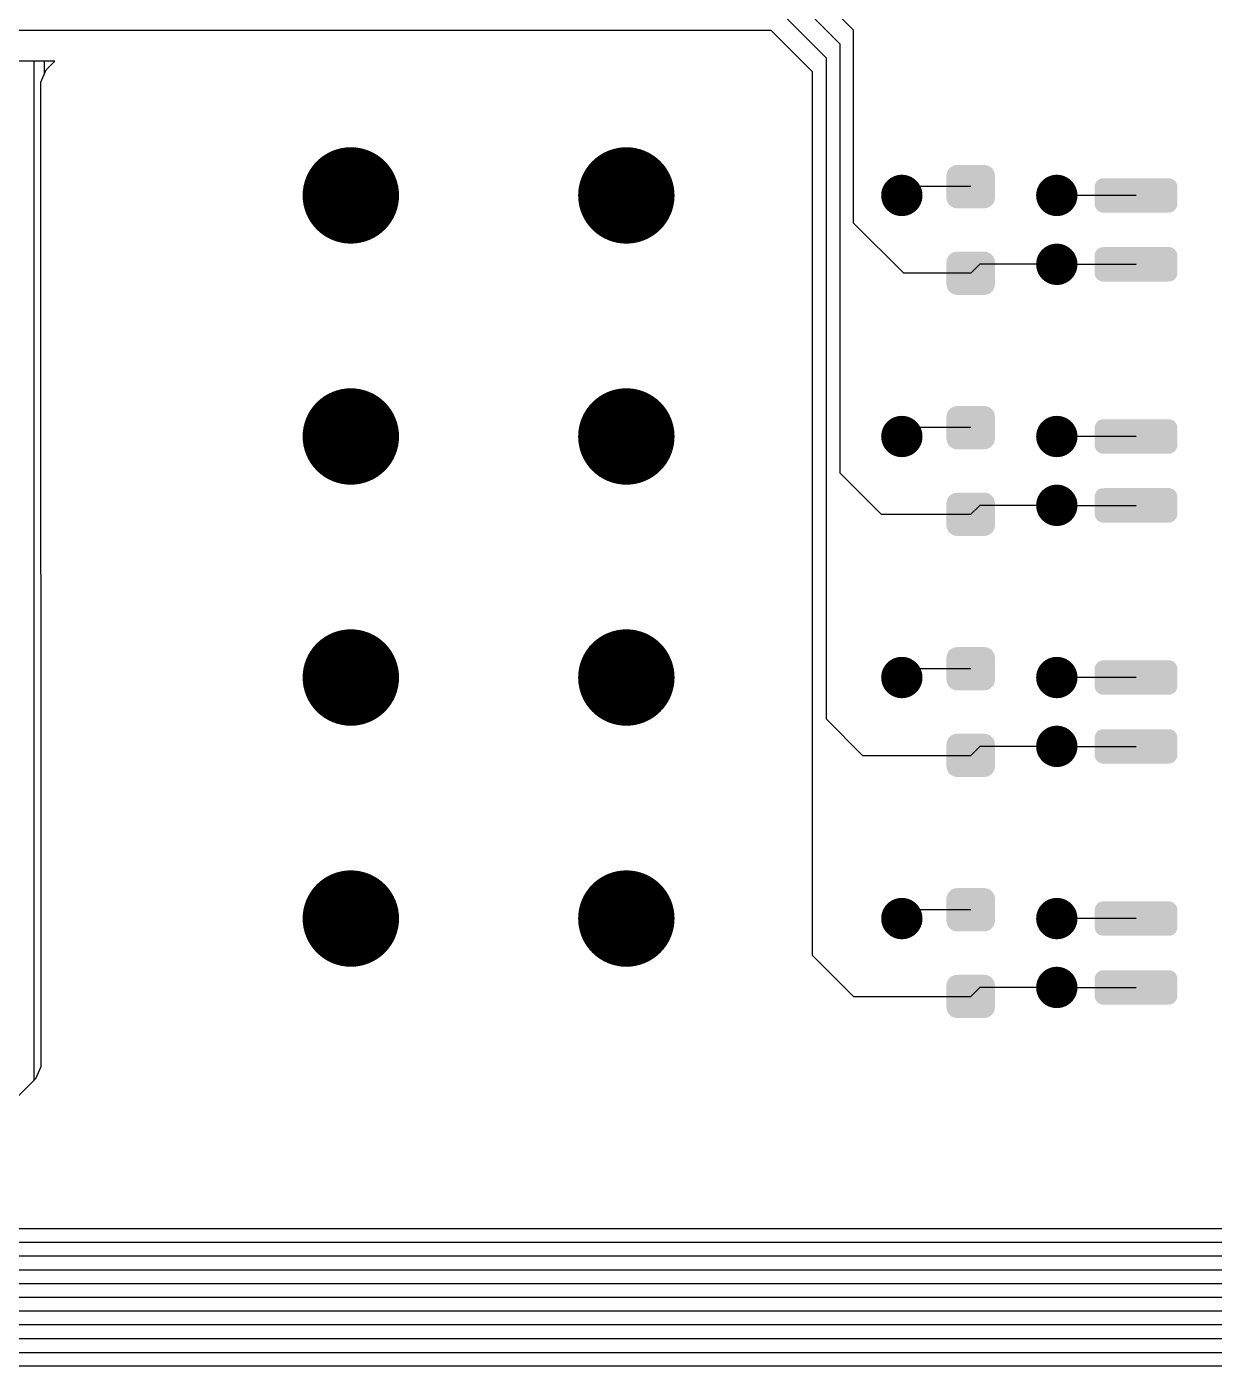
# Model space of a CAD drawing. Extents: x 295 to 953, y 10 to 290.
# Drawn here: x 735.65 to 771.78, y 92.05 to 132.8 of the extents above; entities that cross this region are included whole.
import ezdxf

# ---------------------------------------------------------------- set-up
doc = ezdxf.new("R2010")
doc.units = 0
doc.header["$LTSCALE"] = 5
doc.header["$MEASUREMENT"] = 0
doc.layers.get('0').update_dxf_attribs({"linetype": 'CONTINUOUS', "lineweight": 25})
doc.layers.add('DV-INT-A3_TOP', color=10, linetype='CONTINUOUS')

msp = doc.modelspace()

# ---------------------------------------------------------------- linework, layer by layer
for points, const_width in [([(744.775, 127.669, 1), (746.242, 127.669, 1)], 1.467), ([(753.157, 127.669, 1), (754.624, 127.669, 1)], 1.467), ([(761.958, 127.669, 1), (762.587, 127.669, 1)], 0.629), ([(766.673, 127.669, 1), (767.302, 127.669, 1)], 0.629), ([(766.673, 125.573, 1), (767.302, 125.573, 1)], 0.629), ([(744.775, 120.334, 1), (746.242, 120.334, 1)], 1.467), ([(753.157, 120.334, 1), (754.624, 120.334, 1)], 1.467), ([(761.958, 120.334, 1), (762.587, 120.334, 1)], 0.629), ([(766.673, 120.334, 1), (767.302, 120.334, 1)], 0.629), ([(766.673, 118.239, 1), (767.302, 118.239, 1)], 0.629), ([(744.775, 113, 1), (746.242, 113, 1)], 1.467), ([(753.157, 113, 1), (754.624, 113, 1)], 1.467), ([(761.958, 113, 1), (762.587, 113, 1)], 0.629), ([(766.673, 113, 1), (767.302, 113, 1)], 0.629), ([(766.673, 110.905, 1), (767.302, 110.905, 1)], 0.629), ([(744.775, 105.666, 1), (746.242, 105.666, 1)], 1.467), ([(753.157, 105.666, 1), (754.624, 105.666, 1)], 1.467), ([(761.958, 105.666, 1), (762.587, 105.666, 1)], 0.629), ([(766.673, 105.666, 1), (767.302, 105.666, 1)], 0.629), ([(766.673, 103.57, 1), (767.302, 103.57, 1)], 0.629)]:
    msp.add_lwpolyline(points, format="xyb", close=True, dxfattribs=dict(const_width=const_width))
for points in [[(763.647, 128.371), (763.687, 128.455), (765.091, 128.371), (765.048, 128.455)], [(763.687, 128.455), (763.696, 128.464), (765.048, 128.455), (765.043, 128.464)], [(763.696, 128.464), (763.76, 128.531), (765.043, 128.464), (764.975, 128.531)], [(763.76, 128.531), (763.772, 128.537), (764.975, 128.531), (764.968, 128.537)], [(763.772, 128.537), (763.852, 128.58), (764.968, 128.537), (764.881, 128.58)], [(763.852, 128.58), (763.872, 128.583), (764.881, 128.58), (764.874, 128.583)], [(763.872, 128.583), (763.955, 128.597), (764.874, 128.583), (764.781, 128.597)], [(763.626, 127.606), (763.626, 128.268), (765.11, 127.606), (765.11, 128.268)], [(763.628, 128.268), (763.642, 128.361), (765.108, 128.268), (765.093, 128.361)], [(763.642, 128.361), (763.647, 128.371), (765.093, 128.361), (765.091, 128.371)], [(768.138, 127.933), (768.147, 128.001), (770.657, 127.933), (770.644, 128.001)], [(768.147, 128.001), (768.158, 128.024), (770.644, 128.001), (770.64, 128.024)], [(768.158, 128.024), (768.187, 128.085), (770.64, 128.024), (770.604, 128.085)], [(768.187, 128.085), (768.207, 128.105), (770.604, 128.085), (770.592, 128.105)], [(768.207, 128.105), (768.254, 128.15), (770.592, 128.105), (770.535, 128.15)], [(768.254, 128.15), (768.283, 128.163), (770.535, 128.15), (770.52, 128.163)], [(768.283, 128.163), (768.34, 128.188), (770.52, 128.163), (770.445, 128.188)], [(768.34, 128.188), (768.426, 128.192), (770.445, 128.188), (770.431, 128.192)], [(768.426, 128.192), (768.433, 128.192), (770.431, 128.192), (770.362, 128.192)], [(763.643, 127.513), (763.628, 127.606), (765.095, 127.513), (765.108, 127.606)], [(768.14, 127.9), (768.138, 127.933), (770.655, 127.9), (770.657, 127.933)], [(768.14, 127.438), (768.14, 127.9), (770.655, 127.438), (770.655, 127.9)], [(763.645, 127.502), (763.643, 127.513), (765.09, 127.502), (765.095, 127.513)], [(763.689, 127.418), (763.645, 127.502), (765.049, 127.418), (765.09, 127.502)], [(763.693, 127.409), (763.689, 127.418), (765.041, 127.409), (765.049, 127.418)], [(763.762, 127.343), (763.693, 127.409), (764.977, 127.343), (765.041, 127.409)], [(763.768, 127.336), (763.762, 127.343), (764.965, 127.336), (764.977, 127.343)], [(763.856, 127.294), (763.768, 127.336), (764.884, 127.294), (764.965, 127.336)], [(763.863, 127.291), (763.856, 127.294), (764.864, 127.291), (764.884, 127.294)], [(763.955, 127.277), (763.863, 127.291), (764.781, 127.277), (764.864, 127.291)], [(768.138, 127.405), (768.14, 127.437), (770.657, 127.405), (770.655, 127.437)], [(768.15, 127.336), (768.138, 127.405), (770.648, 127.336), (770.657, 127.405)], [(768.14, 127.437), (768.14, 127.438), (770.655, 127.437), (770.655, 127.438)], [(768.155, 127.313), (768.15, 127.336), (770.637, 127.313), (770.648, 127.336)], [(768.191, 127.252), (768.155, 127.313), (770.608, 127.252), (770.637, 127.313)], [(768.202, 127.233), (768.191, 127.252), (770.588, 127.233), (770.608, 127.252)], [(768.259, 127.187), (768.202, 127.233), (770.541, 127.187), (770.588, 127.233)], [(768.275, 127.174), (768.259, 127.187), (770.511, 127.174), (770.541, 127.187)], [(768.35, 127.15), (768.275, 127.174), (770.455, 127.15), (770.511, 127.174)], [(768.364, 127.145), (768.35, 127.15), (770.369, 127.145), (770.455, 127.15)], [(768.433, 127.145), (768.364, 127.145), (770.362, 127.145), (770.369, 127.145)], [(763.772, 125.901), (763.852, 125.943), (764.968, 125.901), (764.881, 125.943)], [(763.852, 125.943), (763.872, 125.947), (764.881, 125.943), (764.874, 125.947)], [(763.872, 125.947), (763.955, 125.961), (764.874, 125.947), (764.781, 125.961)], [(768.158, 125.929), (768.187, 125.99), (770.64, 125.929), (770.604, 125.99)], [(768.187, 125.99), (768.207, 126.009), (770.604, 125.99), (770.592, 126.009)], [(768.207, 126.009), (768.254, 126.055), (770.592, 126.009), (770.535, 126.055)], [(768.254, 126.055), (768.283, 126.067), (770.535, 126.055), (770.52, 126.067)], [(768.283, 126.067), (768.34, 126.092), (770.52, 126.067), (770.445, 126.092)], [(768.34, 126.092), (768.426, 126.097), (770.445, 126.092), (770.431, 126.097)], [(768.426, 126.097), (768.433, 126.097), (770.431, 126.097), (770.362, 126.097)], [(763.626, 124.97), (763.626, 125.632), (765.11, 124.97), (765.11, 125.632)], [(763.628, 125.632), (763.642, 125.725), (765.108, 125.632), (765.093, 125.725)], [(763.642, 125.725), (763.647, 125.735), (765.093, 125.725), (765.091, 125.735)], [(763.647, 125.735), (763.687, 125.819), (765.091, 125.735), (765.048, 125.819)], [(763.687, 125.819), (763.696, 125.828), (765.048, 125.819), (765.043, 125.828)], [(763.696, 125.828), (763.76, 125.895), (765.043, 125.828), (764.975, 125.895)], [(763.76, 125.895), (763.772, 125.901), (764.975, 125.895), (764.968, 125.901)], [(768.138, 125.837), (768.147, 125.906), (770.657, 125.837), (770.644, 125.906)], [(768.14, 125.805), (768.138, 125.837), (770.655, 125.805), (770.657, 125.837)], [(768.14, 125.804), (768.14, 125.805), (770.655, 125.804), (770.655, 125.805)], [(768.14, 125.342), (768.14, 125.804), (770.655, 125.342), (770.655, 125.804)], [(768.147, 125.906), (768.158, 125.929), (770.644, 125.906), (770.64, 125.929)], [(768.138, 125.309), (768.14, 125.342), (770.657, 125.309), (770.655, 125.342)], [(768.15, 125.241), (768.138, 125.309), (770.648, 125.241), (770.657, 125.309)], [(768.155, 125.217), (768.15, 125.241), (770.637, 125.217), (770.648, 125.241)], [(768.191, 125.156), (768.155, 125.217), (770.608, 125.156), (770.637, 125.217)], [(768.202, 125.137), (768.191, 125.156), (770.588, 125.137), (770.608, 125.156)], [(768.259, 125.091), (768.202, 125.137), (770.541, 125.091), (770.588, 125.137)], [(763.643, 124.877), (763.628, 124.97), (765.095, 124.877), (765.108, 124.97)], [(763.645, 124.866), (763.643, 124.877), (765.09, 124.866), (765.095, 124.877)], [(763.689, 124.782), (763.645, 124.866), (765.049, 124.782), (765.09, 124.866)], [(763.693, 124.773), (763.689, 124.782), (765.041, 124.773), (765.049, 124.782)], [(763.762, 124.707), (763.693, 124.773), (764.977, 124.707), (765.041, 124.773)], [(768.275, 125.079), (768.259, 125.091), (770.511, 125.079), (770.541, 125.091)], [(768.35, 125.054), (768.275, 125.079), (770.455, 125.054), (770.511, 125.079)], [(768.364, 125.05), (768.35, 125.054), (770.369, 125.05), (770.455, 125.054)], [(768.433, 125.049), (768.364, 125.05), (770.362, 125.049), (770.369, 125.05)], [(763.768, 124.7), (763.762, 124.707), (764.965, 124.7), (764.977, 124.707)], [(763.856, 124.658), (763.768, 124.7), (764.884, 124.658), (764.965, 124.7)], [(763.863, 124.655), (763.856, 124.658), (764.864, 124.655), (764.884, 124.658)], [(763.955, 124.641), (763.863, 124.655), (764.781, 124.641), (764.864, 124.655)], [(763.647, 121.037), (763.687, 121.121), (765.091, 121.037), (765.048, 121.121)], [(763.687, 121.121), (763.696, 121.13), (765.048, 121.121), (765.043, 121.13)], [(763.696, 121.13), (763.76, 121.196), (765.043, 121.13), (764.975, 121.196)], [(763.76, 121.196), (763.772, 121.203), (764.975, 121.196), (764.968, 121.203)], [(763.772, 121.203), (763.852, 121.245), (764.968, 121.203), (764.881, 121.245)], [(763.852, 121.245), (763.872, 121.249), (764.881, 121.245), (764.874, 121.249)], [(763.872, 121.249), (763.955, 121.263), (764.874, 121.249), (764.781, 121.263)], [(763.626, 120.271), (763.626, 120.934), (765.11, 120.271), (765.11, 120.934)], [(763.628, 120.934), (763.642, 121.026), (765.108, 120.934), (765.093, 121.026)], [(763.642, 121.026), (763.647, 121.037), (765.093, 121.026), (765.091, 121.037)], [(768.138, 120.598), (768.147, 120.667), (770.657, 120.598), (770.644, 120.667)], [(768.147, 120.667), (768.158, 120.69), (770.644, 120.667), (770.64, 120.69)], [(768.158, 120.69), (768.187, 120.751), (770.64, 120.69), (770.604, 120.751)], [(768.187, 120.751), (768.207, 120.77), (770.604, 120.751), (770.592, 120.77)], [(768.207, 120.77), (768.254, 120.816), (770.592, 120.77), (770.535, 120.816)], [(768.254, 120.816), (768.283, 120.829), (770.535, 120.816), (770.52, 120.829)], [(768.283, 120.829), (768.34, 120.853), (770.52, 120.829), (770.445, 120.853)], [(768.34, 120.853), (768.426, 120.858), (770.445, 120.853), (770.431, 120.858)], [(768.426, 120.858), (768.433, 120.858), (770.431, 120.858), (770.362, 120.858)], [(763.643, 120.179), (763.628, 120.271), (765.095, 120.179), (765.108, 120.271)], [(768.14, 120.566), (768.138, 120.598), (770.655, 120.566), (770.657, 120.598)], [(768.14, 120.565), (768.14, 120.566), (770.655, 120.565), (770.655, 120.566)], [(768.14, 120.103), (768.14, 120.565), (770.655, 120.103), (770.655, 120.565)], [(763.645, 120.168), (763.643, 120.179), (765.09, 120.168), (765.095, 120.179)], [(763.689, 120.084), (763.645, 120.168), (765.049, 120.084), (765.09, 120.168)], [(763.693, 120.075), (763.689, 120.084), (765.041, 120.075), (765.049, 120.084)], [(763.762, 120.009), (763.693, 120.075), (764.977, 120.009), (765.041, 120.075)], [(763.768, 120.002), (763.762, 120.009), (764.965, 120.002), (764.977, 120.009)], [(763.856, 119.96), (763.768, 120.002), (764.884, 119.96), (764.965, 120.002)], [(763.863, 119.956), (763.856, 119.96), (764.864, 119.956), (764.884, 119.96)], [(763.955, 119.942), (763.863, 119.956), (764.781, 119.942), (764.864, 119.956)], [(768.138, 120.07), (768.14, 120.103), (770.657, 120.07), (770.655, 120.103)], [(768.15, 120.002), (768.138, 120.07), (770.648, 120.002), (770.657, 120.07)], [(768.155, 119.978), (768.15, 120.002), (770.637, 119.978), (770.648, 120.002)], [(768.191, 119.918), (768.155, 119.978), (770.608, 119.918), (770.637, 119.978)], [(768.202, 119.898), (768.191, 119.918), (770.588, 119.898), (770.608, 119.918)], [(768.259, 119.853), (768.202, 119.898), (770.541, 119.853), (770.588, 119.898)], [(768.275, 119.84), (768.259, 119.853), (770.511, 119.84), (770.541, 119.853)], [(768.35, 119.815), (768.275, 119.84), (770.455, 119.815), (770.511, 119.84)], [(768.364, 119.811), (768.35, 119.815), (770.369, 119.811), (770.455, 119.815)], [(768.433, 119.81), (768.364, 119.811), (770.362, 119.81), (770.369, 119.811)], [(763.772, 118.567), (763.852, 118.609), (764.968, 118.567), (764.881, 118.609)], [(763.852, 118.609), (763.872, 118.613), (764.881, 118.609), (764.874, 118.613)], [(763.872, 118.613), (763.955, 118.626), (764.874, 118.613), (764.781, 118.626)], [(768.158, 118.595), (768.187, 118.656), (770.64, 118.595), (770.604, 118.656)], [(768.187, 118.656), (768.207, 118.675), (770.604, 118.656), (770.592, 118.675)], [(768.207, 118.675), (768.254, 118.721), (770.592, 118.675), (770.535, 118.721)], [(768.254, 118.721), (768.283, 118.733), (770.535, 118.721), (770.52, 118.733)], [(768.283, 118.733), (768.34, 118.758), (770.52, 118.733), (770.445, 118.758)], [(768.34, 118.758), (768.426, 118.762), (770.445, 118.758), (770.431, 118.762)], [(768.426, 118.762), (768.433, 118.763), (770.431, 118.762), (770.362, 118.763)], [(763.626, 117.635), (763.626, 118.297), (765.11, 117.635), (765.11, 118.297)], [(763.628, 118.297), (763.642, 118.39), (765.108, 118.297), (765.093, 118.39)], [(763.642, 118.39), (763.647, 118.401), (765.093, 118.39), (765.091, 118.401)], [(763.647, 118.401), (763.687, 118.485), (765.091, 118.401), (765.048, 118.485)], [(763.687, 118.485), (763.696, 118.494), (765.048, 118.485), (765.043, 118.494)], [(763.696, 118.494), (763.76, 118.56), (765.043, 118.494), (764.975, 118.56)], [(763.76, 118.56), (763.772, 118.567), (764.975, 118.56), (764.968, 118.567)], [(768.138, 118.503), (768.147, 118.571), (770.657, 118.503), (770.644, 118.571)], [(768.14, 118.471), (768.138, 118.503), (770.655, 118.471), (770.657, 118.503)], [(768.14, 118.47), (768.14, 118.471), (770.655, 118.47), (770.655, 118.471)], [(768.14, 118.008), (768.14, 118.47), (770.655, 118.008), (770.655, 118.47)], [(768.147, 118.571), (768.158, 118.595), (770.644, 118.571), (770.64, 118.595)], [(768.138, 117.975), (768.14, 118.008), (770.657, 117.975), (770.655, 118.008)], [(768.15, 117.906), (768.138, 117.975), (770.648, 117.906), (770.657, 117.975)], [(768.155, 117.883), (768.15, 117.906), (770.637, 117.883), (770.648, 117.906)], [(768.191, 117.822), (768.155, 117.883), (770.608, 117.822), (770.637, 117.883)], [(768.202, 117.803), (768.191, 117.822), (770.588, 117.803), (770.608, 117.822)], [(768.259, 117.757), (768.202, 117.803), (770.541, 117.757), (770.588, 117.803)], [(763.643, 117.542), (763.628, 117.635), (765.095, 117.542), (765.108, 117.635)], [(763.645, 117.532), (763.643, 117.542), (765.09, 117.532), (765.095, 117.542)], [(763.689, 117.448), (763.645, 117.532), (765.049, 117.448), (765.09, 117.532)], [(763.693, 117.439), (763.689, 117.448), (765.041, 117.439), (765.049, 117.448)], [(763.762, 117.373), (763.693, 117.439), (764.977, 117.373), (765.041, 117.439)], [(768.275, 117.744), (768.259, 117.757), (770.511, 117.744), (770.541, 117.757)], [(768.35, 117.72), (768.275, 117.744), (770.455, 117.72), (770.511, 117.744)], [(768.364, 117.715), (768.35, 117.72), (770.369, 117.715), (770.455, 117.72)], [(768.433, 117.715), (768.364, 117.715), (770.362, 117.715), (770.369, 117.715)], [(763.768, 117.366), (763.762, 117.373), (764.965, 117.366), (764.977, 117.373)], [(763.856, 117.324), (763.768, 117.366), (764.884, 117.324), (764.965, 117.366)], [(763.863, 117.32), (763.856, 117.324), (764.864, 117.32), (764.884, 117.324)], [(763.955, 117.306), (763.863, 117.32), (764.781, 117.306), (764.864, 117.32)], [(763.647, 113.703), (763.687, 113.787), (765.091, 113.703), (765.048, 113.787)], [(763.687, 113.787), (763.696, 113.796), (765.048, 113.787), (765.043, 113.796)], [(763.696, 113.796), (763.76, 113.862), (765.043, 113.796), (764.975, 113.862)], [(763.76, 113.862), (763.772, 113.869), (764.975, 113.862), (764.968, 113.869)], [(763.772, 113.869), (763.852, 113.911), (764.968, 113.869), (764.881, 113.911)], [(763.852, 113.911), (763.872, 113.914), (764.881, 113.911), (764.874, 113.914)], [(763.872, 113.914), (763.955, 113.928), (764.874, 113.914), (764.781, 113.928)], [(763.626, 112.937), (763.626, 113.599), (765.11, 112.937), (765.11, 113.599)], [(763.628, 113.599), (763.642, 113.692), (765.108, 113.599), (765.093, 113.692)], [(763.642, 113.692), (763.647, 113.703), (765.093, 113.692), (765.091, 113.703)], [(768.138, 113.264), (768.147, 113.333), (770.657, 113.264), (770.644, 113.333)], [(768.147, 113.333), (768.158, 113.356), (770.644, 113.333), (770.64, 113.356)], [(768.158, 113.356), (768.187, 113.417), (770.64, 113.356), (770.604, 113.417)], [(768.187, 113.417), (768.207, 113.436), (770.604, 113.417), (770.592, 113.436)], [(768.207, 113.436), (768.254, 113.482), (770.592, 113.436), (770.535, 113.482)], [(768.254, 113.482), (768.283, 113.494), (770.535, 113.482), (770.52, 113.494)], [(768.283, 113.494), (768.34, 113.519), (770.52, 113.494), (770.445, 113.519)], [(768.34, 113.519), (768.426, 113.524), (770.445, 113.519), (770.431, 113.524)], [(768.426, 113.524), (768.433, 113.524), (770.431, 113.524), (770.362, 113.524)], [(763.643, 112.844), (763.628, 112.937), (765.095, 112.844), (765.108, 112.937)], [(768.14, 113.232), (768.138, 113.264), (770.655, 113.232), (770.657, 113.264)], [(768.14, 113.231), (768.14, 113.232), (770.655, 113.231), (770.655, 113.232)], [(768.14, 112.769), (768.14, 113.231), (770.655, 112.769), (770.655, 113.231)], [(763.645, 112.834), (763.643, 112.844), (765.09, 112.834), (765.095, 112.844)], [(763.689, 112.75), (763.645, 112.834), (765.049, 112.75), (765.09, 112.834)], [(763.693, 112.741), (763.689, 112.75), (765.041, 112.741), (765.049, 112.75)], [(763.762, 112.674), (763.693, 112.741), (764.977, 112.674), (765.041, 112.741)], [(763.768, 112.668), (763.762, 112.674), (764.965, 112.668), (764.977, 112.674)], [(763.856, 112.626), (763.768, 112.668), (764.884, 112.626), (764.965, 112.668)], [(763.863, 112.622), (763.856, 112.626), (764.864, 112.622), (764.884, 112.626)], [(763.955, 112.608), (763.863, 112.622), (764.781, 112.608), (764.864, 112.622)], [(768.138, 112.736), (768.14, 112.769), (770.657, 112.736), (770.655, 112.769)], [(768.15, 112.668), (768.138, 112.736), (770.648, 112.668), (770.657, 112.736)], [(768.155, 112.644), (768.15, 112.668), (770.637, 112.644), (770.648, 112.668)], [(768.191, 112.583), (768.155, 112.644), (770.608, 112.583), (770.637, 112.644)], [(768.202, 112.564), (768.191, 112.583), (770.588, 112.564), (770.608, 112.583)], [(768.259, 112.518), (768.202, 112.564), (770.541, 112.518), (770.588, 112.564)], [(768.275, 112.506), (768.259, 112.518), (770.511, 112.506), (770.541, 112.518)], [(768.35, 112.481), (768.275, 112.506), (770.455, 112.481), (770.511, 112.506)], [(768.364, 112.477), (768.35, 112.481), (770.369, 112.477), (770.455, 112.481)], [(768.433, 112.476), (768.364, 112.477), (770.362, 112.476), (770.369, 112.477)], [(763.772, 111.233), (763.852, 111.275), (764.968, 111.233), (764.881, 111.275)], [(763.852, 111.275), (763.872, 111.278), (764.881, 111.275), (764.874, 111.278)], [(763.872, 111.278), (763.955, 111.292), (764.874, 111.278), (764.781, 111.292)], [(768.158, 111.26), (768.187, 111.321), (770.64, 111.26), (770.604, 111.321)], [(768.187, 111.321), (768.207, 111.341), (770.604, 111.321), (770.592, 111.341)], [(768.207, 111.341), (768.254, 111.386), (770.592, 111.341), (770.535, 111.386)], [(768.254, 111.386), (768.283, 111.399), (770.535, 111.386), (770.52, 111.399)], [(768.283, 111.399), (768.34, 111.424), (770.52, 111.399), (770.445, 111.424)], [(768.34, 111.424), (768.426, 111.428), (770.445, 111.424), (770.431, 111.428)], [(768.426, 111.428), (768.433, 111.428), (770.431, 111.428), (770.362, 111.428)], [(763.626, 110.301), (763.626, 110.963), (765.11, 110.301), (765.11, 110.963)], [(763.628, 110.963), (763.642, 111.056), (765.108, 110.963), (765.093, 111.056)], [(763.642, 111.056), (763.647, 111.067), (765.093, 111.056), (765.091, 111.067)], [(763.647, 111.067), (763.687, 111.151), (765.091, 111.067), (765.048, 111.151)], [(763.687, 111.151), (763.696, 111.159), (765.048, 111.151), (765.043, 111.159)], [(763.696, 111.159), (763.76, 111.226), (765.043, 111.159), (764.975, 111.226)], [(763.76, 111.226), (763.772, 111.233), (764.975, 111.226), (764.968, 111.233)], [(768.138, 111.169), (768.147, 111.237), (770.657, 111.169), (770.644, 111.237)], [(768.14, 111.136), (768.138, 111.169), (770.655, 111.136), (770.657, 111.169)], [(768.14, 110.674), (768.14, 111.136), (770.655, 110.674), (770.655, 111.136)], [(768.147, 111.237), (768.158, 111.26), (770.644, 111.237), (770.64, 111.26)], [(768.138, 110.641), (768.14, 110.673), (770.657, 110.641), (770.655, 110.673)], [(768.15, 110.572), (768.138, 110.641), (770.648, 110.572), (770.657, 110.641)], [(768.14, 110.673), (768.14, 110.674), (770.655, 110.673), (770.655, 110.674)], [(768.155, 110.549), (768.15, 110.572), (770.637, 110.549), (770.648, 110.572)], [(768.191, 110.488), (768.155, 110.549), (770.608, 110.488), (770.637, 110.549)], [(768.202, 110.469), (768.191, 110.488), (770.588, 110.469), (770.608, 110.488)], [(768.259, 110.423), (768.202, 110.469), (770.541, 110.423), (770.588, 110.469)], [(763.643, 110.208), (763.628, 110.301), (765.095, 110.208), (765.108, 110.301)], [(763.645, 110.198), (763.643, 110.208), (765.09, 110.198), (765.095, 110.208)], [(763.689, 110.114), (763.645, 110.198), (765.049, 110.114), (765.09, 110.198)], [(763.693, 110.105), (763.689, 110.114), (765.041, 110.105), (765.049, 110.114)], [(763.762, 110.038), (763.693, 110.105), (764.977, 110.038), (765.041, 110.105)], [(768.275, 110.41), (768.259, 110.423), (770.511, 110.41), (770.541, 110.423)], [(768.35, 110.386), (768.275, 110.41), (770.455, 110.386), (770.511, 110.41)], [(768.364, 110.381), (768.35, 110.386), (770.369, 110.381), (770.455, 110.386)], [(768.433, 110.381), (768.364, 110.381), (770.362, 110.381), (770.369, 110.381)], [(763.768, 110.032), (763.762, 110.038), (764.965, 110.032), (764.977, 110.038)], [(763.856, 109.989), (763.768, 110.032), (764.884, 109.989), (764.965, 110.032)], [(763.863, 109.986), (763.856, 109.989), (764.864, 109.986), (764.884, 109.989)], [(763.955, 109.972), (763.863, 109.986), (764.781, 109.972), (764.864, 109.986)], [(763.647, 106.368), (763.687, 106.452), (765.091, 106.368), (765.048, 106.452)], [(763.687, 106.452), (763.696, 106.461), (765.048, 106.452), (765.043, 106.461)], [(763.696, 106.461), (763.76, 106.528), (765.043, 106.461), (764.975, 106.528)], [(763.76, 106.528), (763.772, 106.534), (764.975, 106.528), (764.968, 106.534)], [(763.772, 106.534), (763.852, 106.577), (764.968, 106.534), (764.881, 106.577)], [(763.852, 106.577), (763.872, 106.58), (764.881, 106.577), (764.874, 106.58)], [(763.872, 106.58), (763.955, 106.594), (764.874, 106.58), (764.781, 106.594)], [(763.626, 105.603), (763.626, 106.265), (765.11, 105.603), (765.11, 106.265)], [(763.628, 106.265), (763.642, 106.358), (765.108, 106.265), (765.093, 106.358)], [(763.642, 106.358), (763.647, 106.368), (765.093, 106.358), (765.091, 106.368)], [(768.138, 105.93), (768.147, 105.998), (770.657, 105.93), (770.644, 105.998)], [(768.147, 105.998), (768.158, 106.022), (770.644, 105.998), (770.64, 106.022)], [(768.158, 106.022), (768.187, 106.083), (770.64, 106.022), (770.604, 106.083)], [(768.187, 106.083), (768.207, 106.102), (770.604, 106.083), (770.592, 106.102)], [(768.207, 106.102), (768.254, 106.148), (770.592, 106.102), (770.535, 106.148)], [(768.254, 106.148), (768.283, 106.16), (770.535, 106.148), (770.52, 106.16)], [(768.283, 106.16), (768.34, 106.185), (770.52, 106.16), (770.445, 106.185)], [(768.34, 106.185), (768.426, 106.189), (770.445, 106.185), (770.431, 106.189)], [(768.426, 106.189), (768.433, 106.19), (770.431, 106.189), (770.362, 106.19)], [(763.643, 105.51), (763.628, 105.603), (765.095, 105.51), (765.108, 105.603)], [(768.14, 105.898), (768.138, 105.93), (770.655, 105.898), (770.657, 105.93)], [(768.14, 105.897), (768.14, 105.898), (770.655, 105.897), (770.655, 105.898)], [(768.14, 105.435), (768.14, 105.897), (770.655, 105.435), (770.655, 105.897)], [(763.645, 105.5), (763.643, 105.51), (765.09, 105.5), (765.095, 105.51)], [(763.689, 105.416), (763.645, 105.5), (765.049, 105.416), (765.09, 105.5)], [(763.693, 105.407), (763.689, 105.416), (765.041, 105.407), (765.049, 105.416)], [(763.762, 105.34), (763.693, 105.407), (764.977, 105.34), (765.041, 105.407)], [(763.768, 105.334), (763.762, 105.34), (764.965, 105.334), (764.977, 105.34)], [(763.856, 105.291), (763.768, 105.334), (764.884, 105.291), (764.965, 105.334)], [(763.863, 105.288), (763.856, 105.291), (764.864, 105.288), (764.884, 105.291)], [(763.955, 105.274), (763.863, 105.288), (764.781, 105.274), (764.864, 105.288)], [(768.138, 105.402), (768.14, 105.435), (770.657, 105.402), (770.655, 105.435)], [(768.15, 105.333), (768.138, 105.402), (770.648, 105.333), (770.657, 105.402)], [(768.155, 105.31), (768.15, 105.333), (770.637, 105.31), (770.648, 105.333)], [(768.191, 105.249), (768.155, 105.31), (770.608, 105.249), (770.637, 105.31)], [(768.202, 105.23), (768.191, 105.249), (770.588, 105.23), (770.608, 105.249)], [(768.259, 105.184), (768.202, 105.23), (770.541, 105.184), (770.588, 105.23)], [(768.275, 105.171), (768.259, 105.184), (770.511, 105.171), (770.541, 105.184)], [(768.35, 105.147), (768.275, 105.171), (770.455, 105.147), (770.511, 105.171)], [(768.364, 105.142), (768.35, 105.147), (770.369, 105.142), (770.455, 105.147)], [(768.433, 105.142), (768.364, 105.142), (770.362, 105.142), (770.369, 105.142)], [(763.772, 103.898), (763.852, 103.941), (764.968, 103.898), (764.881, 103.941)], [(763.852, 103.941), (763.872, 103.944), (764.881, 103.941), (764.874, 103.944)], [(763.872, 103.944), (763.955, 103.958), (764.874, 103.944), (764.781, 103.958)], [(768.158, 103.926), (768.187, 103.987), (770.64, 103.926), (770.604, 103.987)], [(768.187, 103.987), (768.207, 104.006), (770.604, 103.987), (770.592, 104.006)], [(768.207, 104.006), (768.254, 104.052), (770.592, 104.006), (770.535, 104.052)], [(768.254, 104.052), (768.283, 104.065), (770.535, 104.052), (770.52, 104.065)], [(768.283, 104.065), (768.34, 104.089), (770.52, 104.065), (770.445, 104.089)], [(768.34, 104.089), (768.426, 104.094), (770.445, 104.089), (770.431, 104.094)], [(768.426, 104.094), (768.433, 104.094), (770.431, 104.094), (770.362, 104.094)], [(763.626, 102.967), (763.626, 103.629), (765.11, 102.967), (765.11, 103.629)], [(763.628, 103.629), (763.642, 103.722), (765.108, 103.629), (765.093, 103.722)], [(763.642, 103.722), (763.647, 103.732), (765.093, 103.722), (765.091, 103.732)], [(763.647, 103.732), (763.687, 103.816), (765.091, 103.732), (765.048, 103.816)], [(763.687, 103.816), (763.696, 103.825), (765.048, 103.816), (765.043, 103.825)], [(763.696, 103.825), (763.76, 103.892), (765.043, 103.825), (764.975, 103.892)], [(763.76, 103.892), (763.772, 103.898), (764.975, 103.892), (764.968, 103.898)], [(768.138, 103.834), (768.147, 103.903), (770.657, 103.834), (770.644, 103.903)], [(768.14, 103.802), (768.138, 103.834), (770.655, 103.802), (770.657, 103.834)], [(768.14, 103.801), (768.14, 103.802), (770.655, 103.801), (770.655, 103.802)], [(768.14, 103.339), (768.14, 103.801), (770.655, 103.339), (770.655, 103.801)], [(768.147, 103.903), (768.158, 103.926), (770.644, 103.903), (770.64, 103.926)], [(768.138, 103.306), (768.14, 103.339), (770.657, 103.306), (770.655, 103.339)], [(768.15, 103.238), (768.138, 103.306), (770.648, 103.238), (770.657, 103.306)], [(768.155, 103.214), (768.15, 103.238), (770.637, 103.214), (770.648, 103.238)], [(768.191, 103.154), (768.155, 103.214), (770.608, 103.154), (770.637, 103.214)], [(768.202, 103.134), (768.191, 103.154), (770.588, 103.134), (770.608, 103.154)], [(768.259, 103.089), (768.202, 103.134), (770.541, 103.089), (770.588, 103.134)], [(763.643, 102.874), (763.628, 102.967), (765.095, 102.874), (765.108, 102.967)], [(763.645, 102.863), (763.643, 102.874), (765.09, 102.863), (765.095, 102.874)], [(763.689, 102.78), (763.645, 102.863), (765.049, 102.78), (765.09, 102.863)], [(763.693, 102.771), (763.689, 102.78), (765.041, 102.771), (765.049, 102.78)], [(763.762, 102.704), (763.693, 102.771), (764.977, 102.704), (765.041, 102.771)], [(763.768, 102.698), (763.762, 102.704), (764.965, 102.698), (764.977, 102.704)], [(768.275, 103.076), (768.259, 103.089), (770.511, 103.076), (770.541, 103.089)], [(768.35, 103.051), (768.275, 103.076), (770.455, 103.051), (770.511, 103.076)], [(768.364, 103.047), (768.35, 103.051), (770.369, 103.047), (770.455, 103.051)], [(768.433, 103.046), (768.364, 103.047), (770.362, 103.046), (770.369, 103.047)], [(763.856, 102.655), (763.768, 102.698), (764.884, 102.655), (764.965, 102.698)], [(763.863, 102.652), (763.856, 102.655), (764.864, 102.652), (764.884, 102.655)], [(763.955, 102.638), (763.863, 102.652), (764.781, 102.638), (764.864, 102.652)]]:
    msp.add_solid(points)
at = {"layer": 'DV-INT-A3_TOP', "color": 7}
for p, q in [((760.806, 132.698), (759.549, 133.955)), ((759.129, 133.536), (760.387, 132.279)), ((758.71, 133.117), (759.968, 131.86)), ((711.771, 132.698), (758.291, 132.698)), ((758.291, 132.698), (759.549, 131.44)), ((760.806, 126.83), (760.806, 132.698)), ((760.387, 132.279), (760.387, 119.224)), ((736.498, 131.755), (718.498, 131.755)), ((735.869, 100.737), (735.869, 131.755)), ((736.184, 131.369), (736.184, 131.755)), ((736.234, 131.487), (736.498, 131.755)), ((759.968, 131.86), (759.968, 111.743)), ((736.079, 131.118), (736.234, 131.487)), ((759.549, 131.44), (759.549, 104.555)), ((736.083, 101.165), (736.079, 131.118)), ((762.545, 127.937), (762.273, 127.669)), ((764.368, 127.937), (762.545, 127.937)), ((769.397, 127.669), (766.988, 127.669)), ((762.336, 125.301), (760.806, 126.83)), ((764.641, 125.573), (764.368, 125.301)), ((766.988, 125.573), (764.641, 125.573)), ((766.988, 125.573), (769.397, 125.573)), ((764.368, 125.301), (762.336, 125.301)), ((762.545, 120.603), (762.273, 120.334)), ((764.368, 120.603), (762.545, 120.603)), ((769.397, 120.334), (766.988, 120.334)), ((760.387, 119.224), (761.644, 117.966)), ((764.641, 118.239), (764.368, 117.966)), ((766.988, 118.239), (764.641, 118.239)), ((766.988, 118.239), (769.397, 118.239)), ((761.644, 117.966), (764.368, 117.966)), ((762.545, 113.268), (762.273, 113)), ((764.368, 113.268), (762.545, 113.268)), ((769.397, 113), (766.988, 113)), ((759.968, 111.743), (761.078, 110.632)), ((764.641, 110.905), (764.368, 110.632)), ((766.988, 110.905), (764.641, 110.905)), ((766.988, 110.905), (769.397, 110.905)), ((761.078, 110.632), (764.368, 110.632)), ((762.545, 105.934), (762.273, 105.666)), ((764.368, 105.934), (762.545, 105.934)), ((769.397, 105.666), (766.988, 105.666)), ((759.549, 104.555), (760.806, 103.298)), ((764.641, 103.57), (764.368, 103.298)), ((766.988, 103.57), (764.641, 103.57)), ((766.988, 103.57), (769.397, 103.57)), ((760.806, 103.298), (764.368, 103.298)), ((735.928, 100.796), (736.083, 101.165)), ((732.311, 97.179), (735.928, 100.796)), ((711.352, 96.236), (822.833, 96.236)), ((710.933, 95.817), (823.042, 95.817)), ((825.557, 95.398), (710.514, 95.398)), ((703.808, 94.979), (831.005, 94.979)), ((702.132, 94.56), (833.52, 94.56)), ((690.397, 94.141), (836.034, 94.141)), ((838.549, 93.721), (689.978, 93.721)), ((838.968, 93.302), (689.559, 93.302)), ((839.387, 92.883), (681.177, 92.883)), ((680.758, 92.464), (839.806, 92.464)), ((840.225, 92.045), (680.339, 92.045))]:
    msp.add_line(p, q, dxfattribs=at)

doc.saveas('drawing.dxf')
